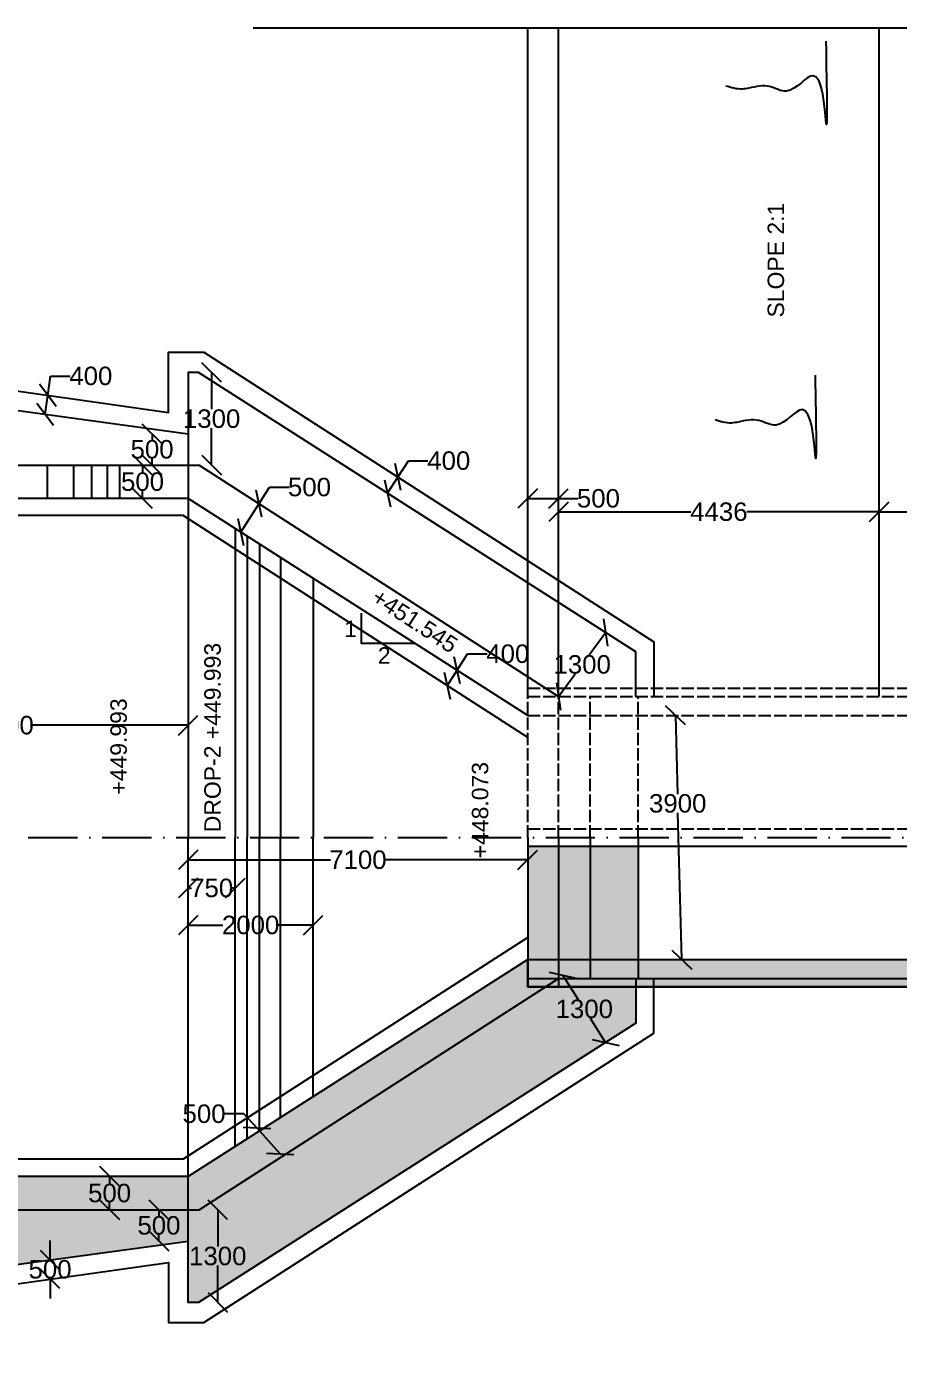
# Model space of a CAD drawing. Header units: millimetres. Extents: x 5124 to 6568637, y 2311 to 91879094.
# Drawn here: x 3742752 to 3747000, y 45945232 to 45951696 of the extents above; entities that cross this region are included whole.
import ezdxf

# ---------------------------------------------------------------- set-up
doc = ezdxf.new("R2010")
doc.units = ezdxf.units.MM
doc.header["$MEASUREMENT"] = 0
doc.linetypes.add('ACAD_ISO02W100', pattern=[15, 12, -3])
doc.linetypes.add('ACAD_ISO10W100', pattern=[18, 12, -3, 0, -3])
for name, color, linetype in [('DIMENSION', 7, 'Continuous'), ('DRAWING', 7, 'Continuous'), ('TEXT', 7, 'Continuous')]:
    doc.layers.add(name, color=color, linetype=linetype)
doc.styles.get("Standard").update_dxf_attribs({"font": 'arial.ttf', "height": 90})
doc.dimstyles.get("Standard").update_dxf_attribs({"dimtxt": 200, "dimasz": 110, "dimexe": 0.18, "dimexo": 0.0625, "dimgap": 0.09, "dimtad": 0, "dimtih": 1, "dimtoh": 1, "dimdec": 0, "dimzin": 0, "dimdsep": 46, "dimtxsty": 'Standard', "dimblk": 'OBLIQUE', "dimcen": 0.09, "dimse1": 1, "dimse2": 1, "dimadec": 0, "dimazin": 0, "dimtfac": 1, "dimtdec": 0, "dimtofl": 0, "dimtmove": 0, "dimatfit": 3, "dimfxl": 1, "dimtolj": 1, "dimtzin": 0, "dimarcsym": 0})
pattern_1 = [(50, (-42341.5, 289.44), (179.31504565, -15.68803375), [18.75, -206.25]), (355, (-42341.5, 289.44), (-34.6878334, 188.0480334), [15, -165]), (100.4514, (-42326.56, 288.13), (144.6273454, 172.3598855), [15.9350475, -175.285528]), (46.1842, (-42341.5, 339.44), (266.8102622, -41.3797536), [28.125, -309.375]), (96.6356, (-42319.27, 336), (233.6656764, 243.5294677), [23.902572, -262.92825]), (351.1842, (-42341.5, 339.44), (233.6654863, 243.5296502), [22.5, -247.5]), (21, (-42316.5, 326.94), (149.22676303, -100.65472267), [18.75, -206.25]), (326, (-42316.5, 326.94), (60.828833, 181.28751126), [15, -165]), (71.4514, (-42304.06, 318.55), (210.05565715, 80.6326242), [15.9350475, -175.285528]), (37.5, (-42341.5, 289.44), (3.03996383, 83.22346346), [0, -163, 0, -167.5, 0, -165.625]), (7.5, (-42341.5, 289.44), (65.76738436, 98.60292797), [0, -95.5, 0, -159.25, 0, -63.125]), (327.5, (-42397.25, 289.44), (133.45560904, -5.63871793), [0, -62.5, 0, -195, 0, -258.75]), (317.5, (-42422.25, 289.44), (145.79654234, 25.02624558), [0, -81.25, 0, -129.5, 0, -183.75])]

# ---------------------------------------------------------------- blocks, each defined once
blk = doc.blocks.new('_Oblique')
at = {"color": 0, "linetype": 'ByBlock', "lineweight": -2}
blk.add_line((-0.5, -0.5), (0.5, 0.5), dxfattribs=at)
blk = doc.blocks.new('*D191')
at = {"layer": 'Defpoints', "color": 0, "linetype": 'Continuous', "transparency": 16777216}
for p in [(3742855.7, 45949899.3), (3742855.7, 45949899.3), (3742842.6, 45949807)]:
    blk.add_point(p, dxfattribs=at)
at = {"layer": 'DIMENSION', "color": 0, "linetype": 'Continuous', "lineweight": -2, "transparency": 16777216}
for p, q in [((3742855.7, 45949899.3), (3742869, 45949993.4)), ((3742869, 45949993.4), (3742964, 45949993.4)), ((3742842.6, 45949807), (3742855.7, 45949899.3))]:
    blk.add_line(p, q, dxfattribs=at)
at = {"layer": 'DIMENSION', "color": 0, "linetype": 'Continuous', "lineweight": -2, "transparency": 16777216, "xscale": 95, "yscale": 95, "zscale": 95}
for p, rotation in [((3742855.7, 45949899.3), 81.93242200189688), ((3742842.6, 45949807), 261.9324220018969)]:
    blk.add_blockref('_Oblique', p, dxfattribs=dict(at, rotation=rotation))
at = {"layer": 'DIMENSION', "color": 0, "linetype": 'Continuous', "transparency": 16777216, "insert": (3743065.2, 45949993.4), "char_height": 90, "attachment_point": 5}
blk.add_mtext('\\A1;400', dxfattribs=at)
blk = doc.blocks.new('*D192')
at = {"layer": 'Defpoints', "color": 0, "linetype": 'Continuous', "transparency": 16777216}
for p in [(3743539, 45949711.9), (3743363.5, 45949559.9), (3743539, 45949559.9)]:
    blk.add_point(p, dxfattribs=at)
at = {"layer": 'DIMENSION', "color": 0, "linetype": 'Continuous', "lineweight": -2, "transparency": 16777216}
for p, q in [((3743363.5, 45949711.9), (3743363.5, 45949682)), ((3743363.5, 45949559.9), (3743363.5, 45949589.9))]:
    blk.add_line(p, q, dxfattribs=at)
at = {"layer": 'DIMENSION', "color": 0, "linetype": 'Continuous', "lineweight": -2, "transparency": 16777216, "xscale": 95, "yscale": 95, "zscale": 95}
for p, rotation in [((3743363.5, 45949711.9), 90), ((3743363.5, 45949559.9), 270)]:
    blk.add_blockref('_Oblique', p, dxfattribs=dict(at, rotation=rotation))
at = {"layer": 'DIMENSION', "color": 0, "linetype": 'Continuous', "transparency": 16777216, "insert": (3743363.5, 45949635.9), "char_height": 90, "attachment_point": 5}
blk.add_mtext('\\A1;500', dxfattribs=at)
blk = doc.blocks.new('*D193')
at = {"layer": 'Defpoints', "color": 0, "linetype": 'Continuous', "transparency": 16777216}
for p in [(3743317, 45949559.9), (3743317, 45949396.9), (3743317, 45949396.9)]:
    blk.add_point(p, dxfattribs=at)
at = {"layer": 'DIMENSION', "color": 0, "linetype": 'Continuous', "lineweight": -2, "transparency": 16777216}
for p, q in [((3743317, 45949559.9), (3743317, 45949524.5)), ((3743317, 45949396.9), (3743317, 45949432.4))]:
    blk.add_line(p, q, dxfattribs=at)
at = {"layer": 'DIMENSION', "color": 0, "linetype": 'Continuous', "lineweight": -2, "transparency": 16777216, "xscale": 95, "yscale": 95, "zscale": 95}
for p, rotation in [((3743317, 45949559.9), 90), ((3743317, 45949396.9), 270)]:
    blk.add_blockref('_Oblique', p, dxfattribs=dict(at, rotation=rotation))
at = {"layer": 'DIMENSION', "color": 0, "linetype": 'Continuous', "transparency": 16777216, "insert": (3743317, 45949478.4), "char_height": 90, "attachment_point": 5}
blk.add_mtext('\\A1;500', dxfattribs=at)
blk = doc.blocks.new('*D194')
at = {"layer": 'Defpoints', "color": 0, "linetype": 'Continuous', "transparency": 16777216}
for p in [(3743589, 45950010.4), (3743653.5, 45950010.4), (3743593, 45949559.9)]:
    blk.add_point(p, dxfattribs=at)
at = {"layer": 'DIMENSION', "color": 0, "linetype": 'Continuous', "lineweight": -2, "transparency": 16777216}
for p, q in [((3743653.5, 45950010.4), (3743653.5, 45949831.2)), ((3743653.5, 45949559.9), (3743653.5, 45949739.1))]:
    blk.add_line(p, q, dxfattribs=at)
at = {"layer": 'DIMENSION', "color": 0, "linetype": 'Continuous', "lineweight": -2, "transparency": 16777216, "xscale": 95, "yscale": 95, "zscale": 95}
for p, rotation in [((3743653.5, 45950010.4), 90), ((3743653.5, 45949559.9), 270)]:
    blk.add_blockref('_Oblique', p, dxfattribs=dict(at, rotation=rotation))
at = {"layer": 'DIMENSION', "color": 0, "linetype": 'Continuous', "transparency": 16777216, "insert": (3743653.5, 45949785.2), "char_height": 90, "attachment_point": 5}
blk.add_mtext('\\A1;1300', dxfattribs=at)
blk = doc.blocks.new('*D195')
at = {"layer": 'Defpoints', "color": 0, "linetype": 'Continuous', "transparency": 16777216}
for p in [(3743884.5, 45949372.2), (3743884.5, 45949372.2), (3743795.1, 45949233.3)]:
    blk.add_point(p, dxfattribs=at)
at = {"layer": 'DIMENSION', "color": 0, "linetype": 'Continuous', "lineweight": -2, "transparency": 16777216}
for p, q in [((3743884.5, 45949372.2), (3743936, 45949452)), ((3743936, 45949452), (3744031, 45949452)), ((3743795.1, 45949233.3), (3743884.5, 45949372.2))]:
    blk.add_line(p, q, dxfattribs=at)
at = {"layer": 'DIMENSION', "color": 0, "linetype": 'Continuous', "lineweight": -2, "transparency": 16777216, "xscale": 95, "yscale": 95, "zscale": 95}
for p, rotation in [((3743884.5, 45949372.2), 57.21434677500525), ((3743795.1, 45949233.3), 237.2143467750052)]:
    blk.add_blockref('_Oblique', p, dxfattribs=dict(at, rotation=rotation))
at = {"layer": 'DIMENSION', "color": 0, "linetype": 'Continuous', "transparency": 16777216, "insert": (3744130.3, 45949452), "char_height": 90, "attachment_point": 5}
blk.add_mtext('\\A1;500', dxfattribs=at)
blk = doc.blocks.new('*D196')
at = {"layer": 'Defpoints', "color": 0, "linetype": 'Continuous', "transparency": 16777216}
for p in [(3744561.3, 45949501), (3744561.3, 45949501), (3744510.6, 45949422.3)]:
    blk.add_point(p, dxfattribs=at)
at = {"layer": 'DIMENSION', "color": 0, "linetype": 'Continuous', "lineweight": -2, "transparency": 16777216}
for p, q in [((3744561.3, 45949501), (3744612.7, 45949580.8)), ((3744612.7, 45949580.8), (3744707.7, 45949580.8)), ((3744510.6, 45949422.3), (3744561.3, 45949501))]:
    blk.add_line(p, q, dxfattribs=at)
at = {"layer": 'DIMENSION', "color": 0, "linetype": 'Continuous', "lineweight": -2, "transparency": 16777216, "xscale": 95, "yscale": 95, "zscale": 95}
for p, rotation in [((3744561.3, 45949501), 57.2304387877717), ((3744510.6, 45949422.3), 237.2304387877717)]:
    blk.add_blockref('_Oblique', p, dxfattribs=dict(at, rotation=rotation))
at = {"layer": 'DIMENSION', "color": 0, "linetype": 'Continuous', "transparency": 16777216, "insert": (3744808.9, 45949580.8), "char_height": 90, "attachment_point": 5}
blk.add_mtext('\\A1;400', dxfattribs=at)
blk = doc.blocks.new('*D197')
at = {"layer": 'Defpoints', "color": 0, "linetype": 'Continuous', "transparency": 16777216}
for p in [(3743539, 45948292), (3743539, 45948210), (3741756, 45948172.9)]:
    blk.add_point(p, dxfattribs=at)
at = {"layer": 'DIMENSION', "color": 0, "linetype": 'Continuous', "lineweight": -2, "transparency": 16777216}
for p, q in [((3741756, 45948292), (3742512.9, 45948292)), ((3743539, 45948292), (3742782.1, 45948292))]:
    blk.add_line(p, q, dxfattribs=at)
at = {"layer": 'DIMENSION', "color": 0, "linetype": 'Continuous', "lineweight": -2, "transparency": 16777216, "xscale": 95, "yscale": 95, "zscale": 95, "rotation": 180}
blk.add_blockref('_Oblique', (3741756, 45948292), dxfattribs=at)
at = {"layer": 'DIMENSION', "color": 0, "linetype": 'Continuous', "lineweight": -2, "transparency": 16777216, "xscale": 95, "yscale": 95, "zscale": 95}
blk.add_blockref('_Oblique', (3743539, 45948292), dxfattribs=at)
at = {"layer": 'DIMENSION', "color": 0, "linetype": 'Continuous', "transparency": 16777216, "insert": (3742647.5, 45948292), "char_height": 90, "attachment_point": 5}
blk.add_mtext('\\A1;6000', dxfattribs=at)
blk = doc.blocks.new('*D198')
at = {"layer": 'Defpoints', "color": 0, "linetype": 'Continuous', "transparency": 16777216}
for p in [(3743539, 45947318.5), (3744148.2, 45947318.5), (3744148.2, 45947318.5)]:
    blk.add_point(p, dxfattribs=at)
at = {"layer": 'DIMENSION', "color": 0, "linetype": 'Continuous', "lineweight": -2, "transparency": 16777216}
for p, q in [((3743539, 45947318.5), (3743708.5, 45947318.5)), ((3744148.2, 45947318.5), (3743978.7, 45947318.5))]:
    blk.add_line(p, q, dxfattribs=at)
at = {"layer": 'DIMENSION', "color": 0, "linetype": 'Continuous', "lineweight": -2, "transparency": 16777216, "xscale": 95, "yscale": 95, "zscale": 95, "rotation": 180}
blk.add_blockref('_Oblique', (3743539, 45947318.5), dxfattribs=at)
at = {"layer": 'DIMENSION', "color": 0, "linetype": 'Continuous', "lineweight": -2, "transparency": 16777216, "xscale": 95, "yscale": 95, "zscale": 95}
blk.add_blockref('_Oblique', (3744148.2, 45947318.5), dxfattribs=at)
at = {"layer": 'DIMENSION', "color": 0, "linetype": 'Continuous', "transparency": 16777216, "insert": (3743843.6, 45947318.5), "char_height": 90, "attachment_point": 5}
blk.add_mtext('\\A1;2000', dxfattribs=at)
blk = doc.blocks.new('*D199')
at = {"layer": 'Defpoints', "color": 0, "linetype": 'Continuous', "transparency": 16777216}
for p in [(3743539, 45947499), (3743539, 45947499), (3743768.7, 45947499)]:
    blk.add_point(p, dxfattribs=at)
at = {"layer": 'DIMENSION', "color": 0, "linetype": 'Continuous', "lineweight": -2, "transparency": 16777216}
for p, q in [((3743539, 45947499), (3743554.8, 45947499)), ((3743768.7, 45947499), (3743752.8, 45947499))]:
    blk.add_line(p, q, dxfattribs=at)
at = {"layer": 'DIMENSION', "color": 0, "linetype": 'Continuous', "lineweight": -2, "transparency": 16777216, "xscale": 95, "yscale": 95, "zscale": 95, "rotation": 180}
blk.add_blockref('_Oblique', (3743539, 45947499), dxfattribs=at)
at = {"layer": 'DIMENSION', "color": 0, "linetype": 'Continuous', "lineweight": -2, "transparency": 16777216, "xscale": 95, "yscale": 95, "zscale": 95}
blk.add_blockref('_Oblique', (3743768.7, 45947499), dxfattribs=at)
at = {"layer": 'DIMENSION', "color": 0, "linetype": 'Continuous', "transparency": 16777216, "insert": (3743653.8, 45947499), "char_height": 90, "attachment_point": 5}
blk.add_mtext('\\A1;750', dxfattribs=at)
blk = doc.blocks.new('*D210')
at = {"layer": 'Defpoints', "color": 0, "linetype": 'Continuous', "transparency": 16777216}
for p in [(3742866.5, 45945687.2), (3742866.5, 45945687.2), (3742879.1, 45945595)]:
    blk.add_point(p, dxfattribs=at)
at = {"layer": 'DIMENSION', "color": 0, "linetype": 'Continuous', "lineweight": -2, "transparency": 16777216}
for p, q in [((3742866.5, 45945687.2), (3742866.5, 45945782.2)), ((3742866.5, 45945595), (3742866.5, 45945500))]:
    blk.add_line(p, q, dxfattribs=at)
at = {"layer": 'DIMENSION', "color": 0, "linetype": 'Continuous', "lineweight": -2, "transparency": 16777216, "xscale": 95, "yscale": 95, "zscale": 95}
for p, rotation in [((3742866.5, 45945687.2), 270), ((3742866.5, 45945595), 90)]:
    blk.add_blockref('_Oblique', p, dxfattribs=dict(at, rotation=rotation))
at = {"layer": 'DIMENSION', "color": 0, "linetype": 'Continuous', "transparency": 16777216, "insert": (3742866.5, 45945641.1), "char_height": 90, "attachment_point": 5}
blk.add_mtext('\\A1;500', dxfattribs=at)
blk = doc.blocks.new('*D211')
at = {"layer": 'Defpoints', "color": 0, "linetype": 'Continuous', "transparency": 16777216}
for p in [(3743397, 45945931.1), (3743539, 45945931.1), (3743539, 45945779.1)]:
    blk.add_point(p, dxfattribs=at)
at = {"layer": 'DIMENSION', "color": 0, "linetype": 'Continuous', "lineweight": -2, "transparency": 16777216}
for p, q in [((3743397, 45945931.1), (3743397, 45945901.1)), ((3743397, 45945779.1), (3743397, 45945809))]:
    blk.add_line(p, q, dxfattribs=at)
at = {"layer": 'DIMENSION', "color": 0, "linetype": 'Continuous', "lineweight": -2, "transparency": 16777216, "xscale": 95, "yscale": 95, "zscale": 95}
for p, rotation in [((3743397, 45945931.1), 90), ((3743397, 45945779.1), 270)]:
    blk.add_blockref('_Oblique', p, dxfattribs=dict(at, rotation=rotation))
at = {"layer": 'DIMENSION', "color": 0, "linetype": 'Continuous', "transparency": 16777216, "insert": (3743397, 45945855.1), "char_height": 90, "attachment_point": 5}
blk.add_mtext('\\A1;500', dxfattribs=at)
blk = doc.blocks.new('*D212')
at = {"layer": 'Defpoints', "color": 0, "linetype": 'Continuous', "transparency": 16777216}
for p in [(3743593, 45945931.1), (3743589, 45945480.6), (3743683.5, 45945480.6)]:
    blk.add_point(p, dxfattribs=at)
at = {"layer": 'DIMENSION', "color": 0, "linetype": 'Continuous', "lineweight": -2, "transparency": 16777216}
for p, q in [((3743683.5, 45945931.1), (3743683.5, 45945751.9)), ((3743683.5, 45945480.6), (3743683.5, 45945659.8))]:
    blk.add_line(p, q, dxfattribs=at)
at = {"layer": 'DIMENSION', "color": 0, "linetype": 'Continuous', "lineweight": -2, "transparency": 16777216, "xscale": 95, "yscale": 95, "zscale": 95}
for p, rotation in [((3743683.5, 45945931.1), 90), ((3743683.5, 45945480.6), 270)]:
    blk.add_blockref('_Oblique', p, dxfattribs=dict(at, rotation=rotation))
at = {"layer": 'DIMENSION', "color": 0, "linetype": 'Continuous', "transparency": 16777216, "insert": (3743683.5, 45945705.8), "char_height": 90, "attachment_point": 5}
blk.add_mtext('\\A1;1300', dxfattribs=at)
blk = doc.blocks.new('*D213')
at = {"layer": 'Defpoints', "color": 0, "linetype": 'Continuous', "transparency": 16777216}
for p in [(3743156.5, 45946094.1), (3743156.5, 45946094.1), (3743156.5, 45945931.1)]:
    blk.add_point(p, dxfattribs=at)
at = {"layer": 'DIMENSION', "color": 0, "linetype": 'Continuous', "lineweight": -2, "transparency": 16777216}
for p, q in [((3743156.5, 45946094.1), (3743156.5, 45946058.6)), ((3743156.5, 45945931.1), (3743156.5, 45945966.5))]:
    blk.add_line(p, q, dxfattribs=at)
at = {"layer": 'DIMENSION', "color": 0, "linetype": 'Continuous', "lineweight": -2, "transparency": 16777216, "xscale": 95, "yscale": 95, "zscale": 95}
for p, rotation in [((3743156.5, 45946094.1), 90), ((3743156.5, 45945931.1), 270)]:
    blk.add_blockref('_Oblique', p, dxfattribs=dict(at, rotation=rotation))
at = {"layer": 'DIMENSION', "color": 0, "linetype": 'Continuous', "transparency": 16777216, "insert": (3743156.5, 45946012.6), "char_height": 90, "attachment_point": 5}
blk.add_mtext('\\A1;500', dxfattribs=at)
blk = doc.blocks.new('*D214')
at = {"layer": 'Defpoints', "color": 0, "linetype": 'Continuous', "transparency": 16777216}
for p in [(3743874.9, 45946328.5), (3743801.1, 45946261.5), (3743913.6, 45946137.6)]:
    blk.add_point(p, dxfattribs=at)
at = {"layer": 'DIMENSION', "color": 0, "linetype": 'Continuous', "lineweight": -2, "transparency": 16777216}
for p, q in [((3743811.1, 45946398.9), (3743716.1, 45946398.9)), ((3743874.9, 45946328.5), (3743811.1, 45946398.9)), ((3743987.5, 45946204.6), (3743874.9, 45946328.5))]:
    blk.add_line(p, q, dxfattribs=at)
at = {"layer": 'DIMENSION', "color": 0, "linetype": 'Continuous', "lineweight": -2, "transparency": 16777216, "xscale": 95, "yscale": 95, "zscale": 95}
for p, rotation in [((3743874.9, 45946328.5), 132.2333840359471), ((3743987.5, 45946204.6), 312.2333840359471)]:
    blk.add_blockref('_Oblique', p, dxfattribs=dict(at, rotation=rotation))
at = {"layer": 'DIMENSION', "color": 0, "linetype": 'Continuous', "transparency": 16777216, "insert": (3743616.7, 45946398.9), "char_height": 90, "attachment_point": 5}
blk.add_mtext('\\A1;500', dxfattribs=at)
blk = doc.blocks.new('*D215')
at = {"layer": 'Defpoints', "color": 0, "linetype": 'Continuous', "transparency": 16777216}
for p in [(3744849.2, 45948559.9), (3745052.6, 45948430), (3745004.2, 45948354.3)]:
    blk.add_point(p, dxfattribs=at)
at = {"layer": 'DIMENSION', "color": 0, "linetype": 'Continuous', "lineweight": -2, "transparency": 16777216}
for p, q in [((3744849.2, 45948559.9), (3744900.3, 45948640)), ((3744900.3, 45948640), (3744995.3, 45948640)), ((3744800.8, 45948484.3), (3744849.2, 45948559.9))]:
    blk.add_line(p, q, dxfattribs=at)
at = {"layer": 'DIMENSION', "color": 0, "linetype": 'Continuous', "lineweight": -2, "transparency": 16777216, "xscale": 95, "yscale": 95, "zscale": 95}
for p, rotation in [((3744849.2, 45948559.9), 57.4269675533961), ((3744800.8, 45948484.3), 237.4269675533961)]:
    blk.add_blockref('_Oblique', p, dxfattribs=dict(at, rotation=rotation))
at = {"layer": 'DIMENSION', "color": 0, "linetype": 'Continuous', "transparency": 16777216, "insert": (3745096.5, 45948640), "char_height": 90, "attachment_point": 5}
blk.add_mtext('\\A1;400', dxfattribs=at)
blk = doc.blocks.new('*D216')
at = {"layer": 'Defpoints', "color": 0, "linetype": 'Continuous', "transparency": 16777216}
for p in [(3745574.3, 45948743.6), (3745574.3, 45948743.6), (3745343.5, 45948432.4)]:
    blk.add_point(p, dxfattribs=at)
at = {"layer": 'DIMENSION', "color": 0, "linetype": 'Continuous', "lineweight": -2, "transparency": 16777216}
for p, q in [((3745574.3, 45948743.6), (3745493, 45948634)), ((3745343.5, 45948432.4), (3745424.7, 45948542))]:
    blk.add_line(p, q, dxfattribs=at)
at = {"layer": 'DIMENSION', "color": 0, "linetype": 'Continuous', "lineweight": -2, "transparency": 16777216, "xscale": 95, "yscale": 95, "zscale": 95}
for p, rotation in [((3745574.3, 45948743.6), 53.43556242295332), ((3745343.5, 45948432.4), 233.4355624229533)]:
    blk.add_blockref('_Oblique', p, dxfattribs=dict(at, rotation=rotation))
at = {"layer": 'DIMENSION', "color": 0, "linetype": 'Continuous', "transparency": 16777216, "insert": (3745458.9, 45948588), "char_height": 90, "attachment_point": 5}
blk.add_mtext('\\A1;1300', dxfattribs=at)
blk = doc.blocks.new('*D217')
at = {"layer": 'Defpoints', "color": 0, "linetype": 'Continuous', "transparency": 16777216}
for p in [(3743539, 45947636.5), (3745193.5, 45947636.5), (3745193.5, 45947636.5)]:
    blk.add_point(p, dxfattribs=at)
at = {"layer": 'DIMENSION', "color": 0, "linetype": 'Continuous', "lineweight": -2, "transparency": 16777216}
for p, q in [((3743539, 45947636.5), (3744232.3, 45947636.5)), ((3745193.5, 45947636.5), (3744500.2, 45947636.5))]:
    blk.add_line(p, q, dxfattribs=at)
at = {"layer": 'DIMENSION', "color": 0, "linetype": 'Continuous', "lineweight": -2, "transparency": 16777216, "xscale": 95, "yscale": 95, "zscale": 95, "rotation": 180}
blk.add_blockref('_Oblique', (3743539, 45947636.5), dxfattribs=at)
at = {"layer": 'DIMENSION', "color": 0, "linetype": 'Continuous', "lineweight": -2, "transparency": 16777216, "xscale": 95, "yscale": 95, "zscale": 95}
blk.add_blockref('_Oblique', (3745193.5, 45947636.5), dxfattribs=at)
at = {"layer": 'DIMENSION', "color": 0, "linetype": 'Continuous', "transparency": 16777216, "insert": (3744366.2, 45947636.5), "char_height": 90, "attachment_point": 5}
blk.add_mtext('\\A1;7100', dxfattribs=at)
blk = doc.blocks.new('*D218')
at = {"layer": 'Defpoints', "color": 0, "linetype": 'Continuous', "transparency": 16777216}
for p in [(3745343.5, 45947058.6), (3745551.4, 45946732.8), (3745573.1, 45946746.7)]:
    blk.add_point(p, dxfattribs=at)
at = {"layer": 'DIMENSION', "color": 0, "linetype": 'Continuous', "lineweight": -2, "transparency": 16777216}
for p, q in [((3745365.2, 45947072.4), (3745439.8, 45946955.6)), ((3745573.1, 45946746.7), (3745498.6, 45946863.5))]:
    blk.add_line(p, q, dxfattribs=at)
at = {"layer": 'DIMENSION', "color": 0, "linetype": 'Continuous', "lineweight": -2, "transparency": 16777216, "xscale": 95, "yscale": 95, "zscale": 95}
for p, rotation in [((3745365.2, 45947072.4), 122.5432995702267), ((3745573.1, 45946746.7), 302.5432995702267)]:
    blk.add_blockref('_Oblique', p, dxfattribs=dict(at, rotation=rotation))
at = {"layer": 'DIMENSION', "color": 0, "linetype": 'Continuous', "transparency": 16777216, "insert": (3745469.2, 45946909.6), "char_height": 90, "attachment_point": 5}
blk.add_mtext('\\A1;1300', dxfattribs=at)
blk = doc.blocks.new('*D219')
at = {"layer": 'Defpoints', "color": 0, "linetype": 'Continuous', "transparency": 16777216}
for p in [(3745922, 45948339.9), (3745943.9, 45947150.8), (3745952.5, 45947151.1)]:
    blk.add_point(p, dxfattribs=at)
at = {"layer": 'DIMENSION', "color": 0, "linetype": 'Continuous', "lineweight": -2, "transparency": 16777216}
for p, q in [((3745913.4, 45948339.7), (3745923.2, 45947957)), ((3745943.9, 45947150.8), (3745925.6, 45947864.9))]:
    blk.add_line(p, q, dxfattribs=at)
at = {"layer": 'DIMENSION', "color": 0, "linetype": 'Continuous', "lineweight": -2, "transparency": 16777216, "xscale": 95, "yscale": 95, "zscale": 95}
for p, rotation in [((3745913.4, 45948339.7), 91.46957391117208), ((3745943.9, 45947150.8), 271.4695739111721)]:
    blk.add_blockref('_Oblique', p, dxfattribs=dict(at, rotation=rotation))
at = {"layer": 'DIMENSION', "color": 0, "linetype": 'Continuous', "transparency": 16777216, "insert": (3745924.4, 45947911), "char_height": 90, "attachment_point": 5}
blk.add_mtext('\\A1;3900', dxfattribs=at)
blk = doc.blocks.new('*D220')
at = {"layer": 'Defpoints', "color": 0, "linetype": 'Continuous', "transparency": 16777216}
for p in [(3745193.5, 45949397), (3745343.5, 45949397), (3745343.5, 45949397)]:
    blk.add_point(p, dxfattribs=at)
at = {"layer": 'DIMENSION', "color": 0, "linetype": 'Continuous', "lineweight": -2, "transparency": 16777216}
for p, q in [((3745193.5, 45949397), (3745343.5, 45949397)), ((3745343.5, 45949397), (3745438.5, 45949397))]:
    blk.add_line(p, q, dxfattribs=at)
at = {"layer": 'DIMENSION', "color": 0, "linetype": 'Continuous', "lineweight": -2, "transparency": 16777216, "xscale": 95, "yscale": 95, "zscale": 95, "rotation": 180}
blk.add_blockref('_Oblique', (3745193.5, 45949397), dxfattribs=at)
at = {"layer": 'DIMENSION', "color": 0, "linetype": 'Continuous', "lineweight": -2, "transparency": 16777216, "xscale": 95, "yscale": 95, "zscale": 95}
blk.add_blockref('_Oblique', (3745343.5, 45949397), dxfattribs=at)
at = {"layer": 'DIMENSION', "color": 0, "linetype": 'Continuous', "transparency": 16777216, "insert": (3745537.9, 45949397), "char_height": 90, "attachment_point": 5}
blk.add_mtext('\\A1;500', dxfattribs=at)
blk = doc.blocks.new('*D221')
at = {"layer": 'Defpoints', "color": 0, "linetype": 'Continuous', "transparency": 16777216}
for p in [(3746906, 45949367.5), (3748422, 45949367.5), (3748422, 45949332)]:
    blk.add_point(p, dxfattribs=at)
at = {"layer": 'DIMENSION', "color": 0, "linetype": 'Continuous', "lineweight": -2, "transparency": 16777216}
for p, q in [((3746906, 45949332), (3747529.7, 45949332)), ((3748422, 45949332), (3747798.3, 45949332))]:
    blk.add_line(p, q, dxfattribs=at)
at = {"layer": 'DIMENSION', "color": 0, "linetype": 'Continuous', "lineweight": -2, "transparency": 16777216, "xscale": 95, "yscale": 95, "zscale": 95, "rotation": 180}
blk.add_blockref('_Oblique', (3746906, 45949332), dxfattribs=at)
at = {"layer": 'DIMENSION', "color": 0, "linetype": 'Continuous', "lineweight": -2, "transparency": 16777216, "xscale": 95, "yscale": 95, "zscale": 95}
blk.add_blockref('_Oblique', (3748422, 45949332), dxfattribs=at)
at = {"layer": 'DIMENSION', "color": 0, "linetype": 'Continuous', "transparency": 16777216, "insert": (3747664, 45949332), "char_height": 90, "attachment_point": 5}
blk.add_mtext('\\A1;5000', dxfattribs=at)
blk = doc.blocks.new('*D222')
at = {"layer": 'Defpoints', "color": 0, "linetype": 'Continuous', "transparency": 16777216}
for p in [(3745343.5, 45949332), (3745343.5, 45949332), (3746906, 45949332)]:
    blk.add_point(p, dxfattribs=at)
at = {"layer": 'DIMENSION', "color": 0, "linetype": 'Continuous', "lineweight": -2, "transparency": 16777216}
for p, q in [((3745343.5, 45949332), (3745988.5, 45949332)), ((3746906, 45949332), (3746261, 45949332))]:
    blk.add_line(p, q, dxfattribs=at)
at = {"layer": 'DIMENSION', "color": 0, "linetype": 'Continuous', "lineweight": -2, "transparency": 16777216, "xscale": 95, "yscale": 95, "zscale": 95, "rotation": 180}
blk.add_blockref('_Oblique', (3745343.5, 45949332), dxfattribs=at)
at = {"layer": 'DIMENSION', "color": 0, "linetype": 'Continuous', "lineweight": -2, "transparency": 16777216, "xscale": 95, "yscale": 95, "zscale": 95}
blk.add_blockref('_Oblique', (3746906, 45949332), dxfattribs=at)
at = {"layer": 'DIMENSION', "color": 0, "linetype": 'Continuous', "transparency": 16777216, "insert": (3746124.8, 45949332), "char_height": 90, "attachment_point": 5}
blk.add_mtext('\\A1;4436', dxfattribs=at)

msp = doc.modelspace()

# ---------------------------------------------------------------- hatches: boundary and pattern name
at = {"layer": 'DRAWING', "linetype": 'Continuous'}
h = msp.add_hatch(dxfattribs=at)
h.set_pattern_fill('AR-CONC', color=256, scale=25, style=0)
h.set_pattern_definition(pattern_1)
h.paths.add_polyline_path([(3743539, 45946094.1), (3741781, 45946094.1), (3741781, 45945316.6), (3741929.5, 45945316.6), (3741929.5, 45945931.1), (3743539, 45945931.1)])
h.paths.add_polyline_path([(3743539, 45945779.1), (3743539, 45945931.1), (3741929.5, 45945931.1), (3741929.5, 45945316.6), (3742319.5, 45945316.6), (3742319.5, 45945612.6)])
h.paths.add_polyline_path([(3745279.8, 45947017.6), (3745193.5, 45947017.6), (3745193.5, 45947151.1), (3743539, 45946094.1), (3743539, 45945931.1), (3743593, 45945931.1)])
h.paths.add_polyline_path([(3745721, 45946841.1), (3745721, 45947017.6), (3745279.8, 45947017.6), (3743593, 45945931.1), (3743539, 45945931.1), (3743539, 45945779.1), (3743539, 45945480.6), (3743589, 45945480.6)])
h.paths.add_polyline_path([(3745343.5, 45947151.1), (3745193.5, 45947151.1), (3745193.5, 45947058.6), (3745343.5, 45947058.6)])
h.paths.add_polyline_path([(3745497, 45947151.1), (3745343.5, 45947151.1), (3745343.5, 45947058.6), (3745497, 45947058.6)])
h.paths.add_polyline_path([(3745731.5, 45947151.1), (3745497, 45947151.1), (3745497, 45947058.6), (3745731.5, 45947058.6)])
h.paths.add_polyline_path([(3745343.5, 45947703.6), (3745193.5, 45947703.6), (3745193.5, 45947151.1), (3745343.5, 45947151.1)])
h.paths.add_polyline_path([(3745497, 45947703.6), (3745343.5, 45947703.6), (3745343.5, 45947151.1), (3745497, 45947151.1)])
h.paths.add_polyline_path([(3745731.5, 45947703.6), (3745497, 45947703.6), (3745497, 45947151.1), (3745731.5, 45947151.1)])
h = msp.add_hatch(dxfattribs=at)
h.set_pattern_fill('AR-CONC', color=256, scale=25, style=0)
h.set_pattern_definition(pattern_1)
h.paths.add_polyline_path([(3759963, 45947151.1), (3745193.5, 45947151.1), (3745193.5, 45947058.6), (3759963, 45947058.6)])
h.paths.add_polyline_path([(3753856.5, 45947094.6), (3753842.5, 45947094.6, -1), (3753817.5, 45947094.6), (3753803.5, 45947094.6, -1), (3753778.5, 45947094.6, -1), (3753803.5, 45947094.6), (3753817.5, 45947094.6, -1), (3753842.5, 45947094.6), (3753856.5, 45947094.6, -1), (3753881.5, 45947094.6, -1)], flags=16)
h.paths.add_polyline_path([(3749974, 45947094.6), (3749960, 45947094.6, -1), (3749935, 45947094.6), (3749921, 45947094.6, -1), (3749896, 45947094.6, -1), (3749921, 45947094.6), (3749935, 45947094.6, -1), (3749960, 45947094.6), (3749974, 45947094.6, -1), (3749999, 45947094.6, -1)], flags=16)
h = msp.add_hatch(dxfattribs=at)
h.set_pattern_fill('AR-CONC', color=256, scale=25, style=0)
h.set_pattern_definition(pattern_1)
h.paths.add_polyline_path([(3760123, 45947151.1), (3759963, 45947151.1), (3759963, 45947058.6), (3760123, 45947058.6)])
h.paths.add_polyline_path([(3759919.5, 45947058.6), (3759721.5, 45947058.6), (3759721.5, 45947017.6), (3760043, 45947017.6)])
h.paths.add_polyline_path([(3759721.5, 45947058.6), (3759631.5, 45947058.6), (3759631.5, 45947017.6), (3759721.5, 45947017.6)])
h.paths.add_polyline_path([(3759631.5, 45947058.6), (3745193.5, 45947058.6), (3745193.5, 45947017.6), (3759631.5, 45947017.6)])

# ---------------------------------------------------------------- linework, layer by layer
at = {"layer": 'DIMENSION', "linetype": 'Continuous'}
msp.add_lwpolyline([(3744644, 45948691), (3744383, 45948691), (3744383, 45948838)], dxfattribs=at)
at = {"layer": 'DRAWING', "linetype": 'Continuous'}
for points in [[(3743856.5, 45951690.4), (3747554.5, 45951690.4), (3747641.5, 45951477.9), (3747792.5, 45951897.4), (3747861.5, 45951691.4), (3749237.5, 45951691.4), (3749311, 45951473.4), (3749461.5, 45951897.9), (3749531.5, 45951689.4), (3751594.5, 45951689.4), (3751662.5, 45951471.4), (3751818.5, 45951890.9), (3751897.5, 45951682.4), (3756823.5, 45951682.4), (3756899, 45951470.9), (3757049.5, 45951889.4), (3757139, 45951676.9), (3761483, 45951676.9)], [(3745193.5, 45948473.4), (3745193.5, 45951690.4)], [(3745343.5, 45948473.4), (3745343.5, 45951690.4)], [(3746906, 45948432.4), (3746906, 45951690.4)], [(3745193.5, 45948232.4), (3743514.5, 45949313.4), (3741681, 45949313.4), (3741681, 45950259.4), (3742417.5, 45950259.4), (3742417.5, 45949961.4), (3743444, 45949815.9), (3743444, 45950109.4), (3743616, 45950109.4), (3745808, 45948698.4), (3745808, 45948432.4)], [(3741781, 45947745.5), (3741781, 45950174.4), (3742319.5, 45950174.4), (3742319.5, 45949878.4), (3743539, 45949711.9)], [(3741929.5, 45950174.4), (3741929.5, 45949559.9), (3743593, 45949559.9), (3745343.5, 45948432.4)], [(3745721, 45948432.4), (3745721, 45948649.9), (3743589, 45950010.4), (3743539, 45950010.4), (3743539, 45947745.5)], [(3742852.5, 45949559.9), (3742852.5, 45949396.9)], [(3742981, 45949559.9), (3742981, 45949396.9)], [(3743069, 45949559.9), (3743069, 45949396.9)], [(3743144.5, 45949559.9), (3743144.5, 45949396.9)], [(3743204, 45949559.9), (3743204, 45949396.9)], [(3743539, 45949396.9), (3741681, 45949396.9)], [(3745193.5, 45948339.9), (3743539, 45949396.9)], [(3743768.7, 45949250.2), (3743768.7, 45947745.5)], [(3743826.1, 45949213.5), (3743826.1, 45947745.5)], [(3743886.4, 45949175), (3743886.4, 45947745.5)], [(3743989.9, 45949108.9), (3743989.9, 45947745.5)], [(3744148.2, 45949007.7), (3744148.2, 45947745.5)], [(3741781, 45947745.5), (3741781, 45945316.6), (3742319.5, 45945316.6), (3742319.5, 45945612.6), (3743539, 45945779.1)], [(3745721, 45947058.6), (3745721, 45946841.1), (3743589, 45945480.6), (3743539, 45945480.6), (3743539, 45947745.5)], [(3743768.7, 45946240.8), (3743768.7, 45947745.5)], [(3743826.1, 45946277.5), (3743826.1, 45947745.5)], [(3743886.4, 45946316), (3743886.4, 45947745.5)], [(3743989.9, 45946382.1), (3743989.9, 45947745.5)], [(3744148.2, 45946483.3), (3744148.2, 45947745.5)], [(3745193.5, 45947745.5), (3745193.5, 45947017.6)], [(3745343.5, 45947745.5), (3745343.5, 45947017.6)], [(3745497, 45947745.5), (3745497, 45947058.6)], [(3745731.5, 45947745.5), (3745731.5, 45947058.6)], [(3745193.5, 45947703.6), (3760123, 45947703.6)], [(3745193.5, 45947258.6), (3743514.5, 45946177.6), (3741681, 45946177.6), (3741681, 45945231.6), (3742417.5, 45945231.6), (3742417.5, 45945529.6), (3743444, 45945675.1), (3743444, 45945381.6), (3743616, 45945381.6), (3745808, 45946792.6), (3745808, 45947058.6)], [(3745193.5, 45947151.1), (3743539, 45946094.1)], [(3745193.5, 45947151.1), (3760123, 45947151.1)], [(3741929.5, 45945316.6), (3741929.5, 45945931.1), (3743593, 45945931.1), (3745343.5, 45947058.6)], [(3745193.5, 45947058.6), (3760123, 45947058.6)], [(3745193.5, 45947017.6), (3760123, 45947017.6)], [(3743539, 45946094.1), (3741681, 45946094.1)]]:
    msp.add_lwpolyline(points, dxfattribs=at)
at = {"layer": 'DRAWING', "linetype": 'ACAD_ISO02W100', "ltscale": 5}
for points in [[(3745193.5, 45947745.5), (3745193.5, 45948473.4)], [(3745193.5, 45948473.4), (3760123, 45948473.4)], [(3745343.5, 45947745.5), (3745343.5, 45948473.4)], [(3745193.5, 45948432.4), (3760123, 45948432.4)], [(3745497, 45947745.5), (3745497, 45948432.4)], [(3745731.5, 45947745.5), (3745731.5, 45948432.4)], [(3745193.5, 45948339.9), (3760123, 45948339.9)], [(3745193.5, 45947787.4), (3760123, 45947787.4)]]:
    msp.add_lwpolyline(points, dxfattribs=at)
at = {"layer": 'DRAWING', "linetype": 'ACAD_ISO10W100', "ltscale": 20}
msp.add_lwpolyline([(3741320, 45947745.5), (3764918, 45947745.5)], dxfattribs=at)
at = {"layer": 'DRAWING', "linetype": 'Continuous'}
msp.add_lwpolyline([(3745193.5, 45947151.1), (3760123, 45947151.1), (3760123, 45947017.6), (3745193.5, 45947017.6)], close=True, dxfattribs=at)
for points in [[(3746646, 45951624.8), (3746646, 45951238), (3746583.1, 45951456.5), (3746454.9, 45951381.1), (3746371.9, 45951403.7), (3746271.3, 45951396.2), (3746238.6, 45951391.2), (3746158.2, 45951406.2)], [(3746593.8, 45949997.9), (3746593.8, 45949611.1), (3746530.9, 45949829.7), (3746402.7, 45949754.3), (3746319.7, 45949776.9), (3746219.1, 45949769.4), (3746186.4, 45949764.4), (3746106, 45949779.4)]]:
    msp.add_spline(points, degree=3, dxfattribs=at)

# ---------------------------------------------------------------- texts
at = {"layer": 'TEXT', "linetype": 'Continuous'}
msp.add_text('SLOPE 2:1', height=80, rotation=90, dxfattribs=at).set_placement((3746442.3, 45950278.5))
at = {"layer": 'TEXT', "linetype": 'Continuous', "char_height": 80, "attachment_point": 1}
for s, insert, width, rotation in [('+451.545', (3744469.2, 45948963.1), 464.702, 326.79187), ('DROP-2 +449.993', (3743617.8, 45947770.9), 941.096, 90), ('+449.993', (3743160.3, 45947953.9), 464.975, 90), ('+448.073', (3744921.3, 45947643.9), 464.975, 90)]:
    msp.add_mtext(s, dxfattribs=dict(at, insert=insert, width=width, rotation=rotation))
at = {"layer": 'TEXT', "linetype": 'Continuous', "char_height": 80, "width": 464.702, "attachment_point": 1}
for s, insert in [('1', (3744299.1, 45948801.3)), ('2', (3744463.4, 45948672.1))]:
    msp.add_mtext(s, dxfattribs=dict(at, insert=insert))

# ---------------------------------------------------------------- dimensions: what is measured, and where the dimension line sits
at = {"layer": 'DIMENSION', "linetype": 'Continuous'}
for base, p1, p2, text, picture, middle in [((3743653.5, 45950010.4), (3743593, 45949559.9), (3743589, 45950010.4), '1300', '*D194', (3743653.5, 45949785.2)), ((3743363.5, 45949559.9), (3743539, 45949711.9), (3743539, 45949559.9), '500', '*D192', (3743363.5, 45949635.9)), ((3743317, 45949396.9), (3743317, 45949559.9), (3743317, 45949396.9), '500', '*D193', (3743317, 45949478.4)), ((3743156.5, 45946094.1), (3743156.5, 45945931.1), (3743156.5, 45946094.1), '500', '*D213', (3743156.5, 45946012.6)), ((3743397, 45945931.1), (3743539, 45945779.1), (3743539, 45945931.1), '500', '*D211', (3743397, 45945855.1)), ((3743683.5, 45945480.6), (3743593, 45945931.1), (3743589, 45945480.6), '1300', '*D212', (3743683.5, 45945705.8)), ((3742866.5, 45945687.2), (3742879.1, 45945595), (3742866.5, 45945687.2), '500', '*D210', (3742866.5, 45945641.1))]:
    dim = msp.add_linear_dim(base=base, p1=p1, p2=p2, angle=90, text=text, dimstyle='Standard', override={"dimasz": 95, "dimarcsym": 1}, dxfattribs=at)
    dim.commit()
    dim.dimension.update_dxf_attribs({"geometry": picture, "text_midpoint": middle})
for p1, p2, distance, text, picture, middle in [((3742842.6, 45949807), (3742855.7, 45949899.3), 0, '400', '*D191', (3743065.2, 45949993.4)), ((3744510.6, 45949422.3), (3744561.3, 45949501), 0, '400', '*D196', (3744808.9, 45949580.8)), ((3743795.1, 45949233.3), (3743884.5, 45949372.2), 0, '500', '*D195', (3744130.3, 45949452)), ((3745193.5, 45949397), (3745343.5, 45949397), 0, '500', '*D220', (3745537.9, 45949397)), ((3745343.5, 45948432.4), (3745574.3, 45948743.6), 0, '1300', '*D216', (3745458.9, 45948588)), ((3745004.2, 45948354.3), (3745052.6, 45948430), 241.4, '400', '*D215', (3745096.5, 45948640)), ((3745343.5, 45947058.6), (3745551.4, 45946732.8), 25.8, '1300', '*D218', (3745469.2, 45946909.6)), ((3743913.6, 45946137.6), (3743801.1, 45946261.5), -99.7, '500', '*D214', (3743616.7, 45946398.9))]:
    dim = msp.add_aligned_dim(p1=p1, p2=p2, distance=distance, text=text, dimstyle='Standard', override={"dimasz": 95, "dimarcsym": 1}, dxfattribs=at)
    dim.commit()
    dim.dimension.update_dxf_attribs({"geometry": picture, "text_midpoint": middle})
for base, p1, p2, text, picture, middle in [((3745343.5, 45949332), (3746906, 45949332), (3745343.5, 45949332), '4436', '*D222', (3746124.8, 45949332)), ((3748422, 45949332), (3746906, 45949367.5), (3748422, 45949367.5), '5000', '*D221', (3747664, 45949332)), ((3743539, 45948292), (3741756, 45948172.9), (3743539, 45948210), '6000', '*D197', (3742647.5, 45948292)), ((3745193.5, 45947636.5), (3743539, 45947636.5), (3745193.5, 45947636.5), '7100', '*D217', (3744366.2, 45947636.5)), ((3743539, 45947499), (3743768.7, 45947499), (3743539, 45947499), '750', '*D199', (3743653.8, 45947499)), ((3744148.2, 45947318.5), (3743539, 45947318.5), (3744148.2, 45947318.5), '2000', '*D198', (3743843.6, 45947318.5))]:
    dim = msp.add_linear_dim(base=base, p1=p1, p2=p2, text=text, dimstyle='Standard', override={"dimasz": 95, "dimarcsym": 1}, dxfattribs=at)
    dim.commit()
    dim.dimension.update_dxf_attribs({"geometry": picture, "text_midpoint": middle})
dim = msp.add_linear_dim(base=(3745943.9, 45947150.8), p1=(3745922, 45948339.9), p2=(3745952.5, 45947151.1), angle=271.46957, text='3900', dimstyle='Standard', override={"dimasz": 95, "dimarcsym": 1}, dxfattribs=at)
dim.commit()
dim.dimension.update_dxf_attribs({"geometry": '*D219', "text_midpoint": (3745924.4, 45947911), "dimtype": 161})

doc.saveas('drawing.dxf')
